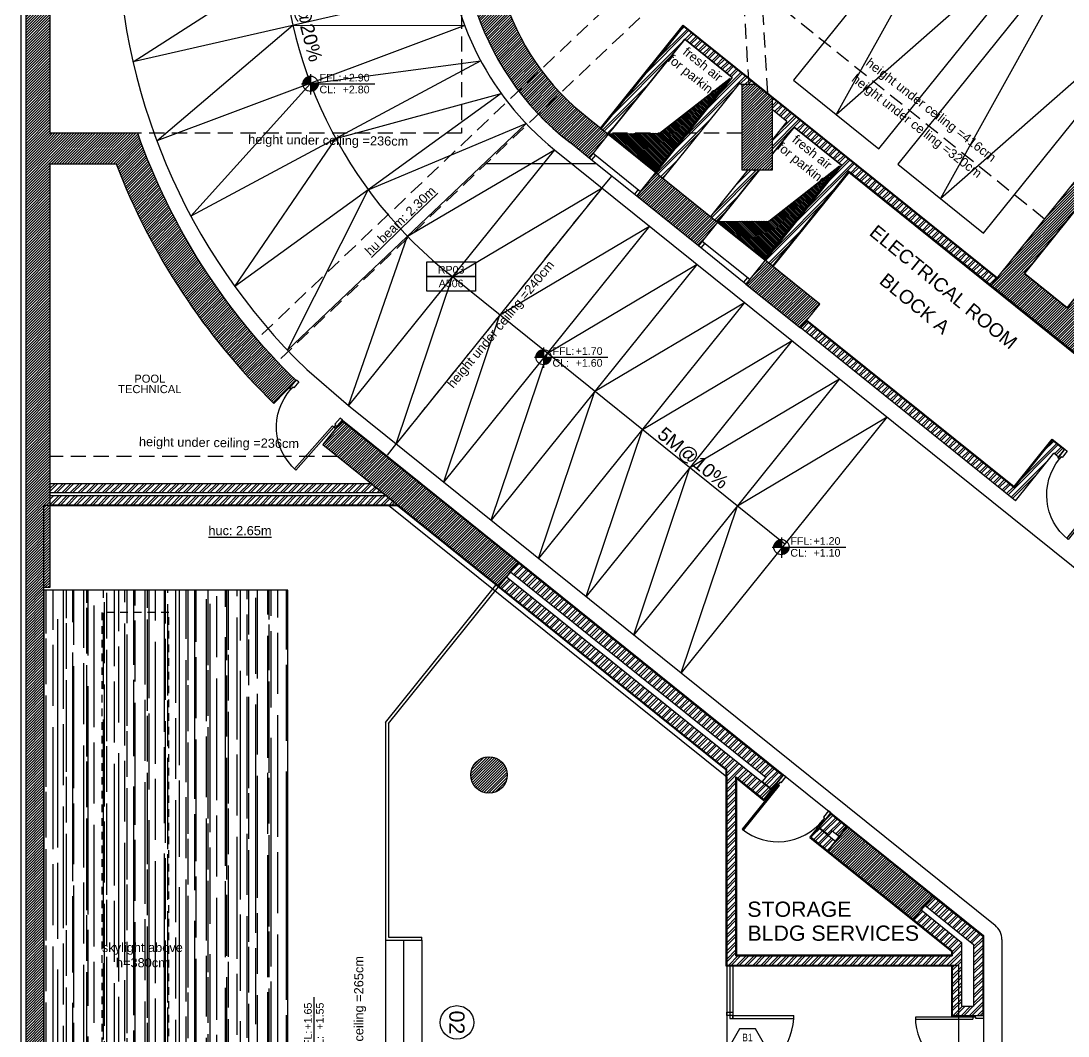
# Model space of a CAD drawing. Header units: inches. Extents: x -0.3 to 44.3, y -7.2 to 59.4.
# Drawn here: x 0 to 17.18, y 27.69 to 44.34 of the extents above; entities that cross this region are included whole.
import ezdxf
from ezdxf.enums import TextEntityAlignment as Align

# ---------------------------------------------------------------- set-up
doc = ezdxf.new("R2010")
doc.units = ezdxf.units.IN
doc.header["$MEASUREMENT"] = 0
doc.linetypes.add('HIDDEN', pattern=[0.375, 0.25, -0.125])
doc.linetypes.add('S-BASEMENT 1$0$HIDDEN2', pattern=[0.1875, 0.125, -0.0625])
doc.layers.get('0').update_dxf_attribs({"linetype": 'CONTINUOUS'})
for name, color, linetype in [('_final areas polylines', 30, 'CONTINUOUS'), ('A-ALU', 9, 'CONTINUOUS'), ('A-ANNO-DAL-TAG', 7, 'CONTINUOUS'), ('A-ANNO-IDTAG', 7, 'CONTINUOUS'), ('A-ANNO-LEVL', 3, 'CONTINUOUS'), ('A-ANNO-RP-TAG', 7, 'CONTINUOUS'), ('A-AREAS', 6, 'CONTINUOUS'), ('A-DIMAXE', 3, 'CONTINUOUS'), ('A-FLOR-STRS', 40, 'CONTINUOUS'), ('A-FURNITURE', 30, 'CONTINUOUS'), ('A-HATCH-CONC', 8, 'CONTINUOUS'), ('A-HATCH-WALL', 8, 'CONTINUOUS'), ('a-hidden', 7, 'HIDDEN'), ('A-NOMENCLATURE', 3, 'CONTINUOUS'), ('A-PLASTER', 8, 'CONTINUOUS'), ('A-PORTE', 1, 'CONTINUOUS'), ('A-PROJECTION', 9, 'CONTINUOUS'), ('A-RAMP', 15, 'CONTINUOUS'), ('a-shaft', 250, 'CONTINUOUS'), ('A-STAIR', 9, 'CONTINUOUS'), ('a-text-red', 10, 'CONTINUOUS'), ('A-TILES', 137, 'CONTINUOUS'), ('A-WALL', 4, 'CONTINUOUS'), ('N-PLOT', 5, 'CONTINUOUS'), ('Parcelle$0$N-PLOT', 5, 'CONTINUOUS'), ('RM-P-DBEAM-CONTOUR', 1, 'CONTINUOUS'), ('S-BASEMENT 1$0$A-SHAFT-BASEMENT 1', 8, 'CONTINUOUS'), ('S-BASEMENT 1$0$A-SHAFT-UP', 8, 'S-BASEMENT 1$0$HIDDEN2'), ('S-BASEMENT 1$0$A-STR BASEMENT 1', 2, 'CONTINUOUS'), ('S-BASEMENT 1$0$A-STR-BASEMENT 3', 2, 'CONTINUOUS')]:
    doc.layers.add(name, color=color, linetype=linetype)
doc.styles.add('A100-STEXT', font='ARIAL.TTF', dxfattribs={"height": 0.25})
doc.styles.add('BLOCK', font='ARIAL.TTF', dxfattribs={"width": 0.8, "height": 0.25})
doc.styles.add('STYLE1', font='ARIAL.TTF')
pattern_1 = [(45, (9e-11, -5e-11), (-0.06629126, 0.06629126), []), (45, (0.04419, -5e-11), (-0.06629126, 0.06629126), [])]
pattern_2 = [(45, (-338376.546732, -23743.371716), (-0.022097086912, 0.022097086912), [])]

# ---------------------------------------------------------------- blocks, each defined once
blk = doc.blocks.new('ST_TAG')
at = {"color": 7}
for points in [[(-0.008, 0.00482), (0.008, 0.00482), (0.008, 0), (-0.008, 0)], [(-0.008, 0), (0.008, 0), (0.008, -0.00482), (-0.008, -0.00482)]]:
    blk.add_lwpolyline(points, close=True, dxfattribs=at)
at = {"color": 7, "style": 'BLOCK'}
blk.add_attdef('ST', text='', height=0.0025, dxfattribs=at).set_placement((0, 0.00225), align=Align.MIDDLE)
blk.add_attdef('DWG', text='', height=0.0025, rotation=360, dxfattribs=at).set_placement((0, -0.00225), align=Align.MIDDLE)
blk = doc.blocks.new('LVTAG_P')
for p, q in [((-0.00301, 0), (0.02113, 0)), ((0, 0.00314), (0, -0.00353))]:
    blk.add_line(p, q)
at = {"const_width": 0.0025}
for points in [[(0, 0.00125, 0.414214), (-0.00125, 0, 1)], [(0, -0.00125, 0.414214), (0.00125, 0, 1)]]:
    blk.add_lwpolyline(points, format="xyb", dxfattribs=at)
blk.add_circle((0, 0), 0.0025)
at = {"style": 'BLOCK'}
for s, p in [('FFL:', (0.00297, 0.00076)), ('CL:', (0.00294, -0.00312))]:
    blk.add_text(s, height=0.0025, dxfattribs=at).set_placement(p)
for p in [(0.01054, 0.00076), (0.01054, -0.00313)]:
    blk.add_attdef('+00.00', p, '', height=0.0025, dxfattribs=at)
blk = doc.blocks.new('P100E18D')
at = {"layer": 'A-PORTE'}
for p, q in [((1.03, 0.06), (0.09, 0.06)), ((0.09, 0.03), (0.09, 0.06)), ((0.09, 0.03), (1.03, 0.03))]:
    blk.add_line(p, q, dxfattribs=at)
for points in [[(-0.09, 0.95), (0.04, 0.95), (0.04, 0.97), (0.09, 0.97), (0.09, 1), (-0.09, 1)], [(-0.09, 0.05), (0.04, 0.05), (0.04, 0.03), (0.09, 0.03), (0.09, 0), (-0.09, 0)]]:
    blk.add_lwpolyline(points, close=True, dxfattribs=at)
blk.add_arc((0.09, 0.03), 0.94, 0, 90, dxfattribs=at)
blk = doc.blocks.new('DALTAG')
blk.add_line((-0.00525, 0), (0.00525, 0))
blk.add_lwpolyline([(0.00525, 0), (0.00262, 0.00455), (-0.00263, 0.00455), (-0.00525, 0), (-0.00263, -0.00455), (0.00262, -0.00455)], close=True)
at = {"color": 7, "style": 'BLOCK', "width": 0.8}
for tag, p in [('DAL', (0, -0.00025)), ('DWG', (0, -0.00373))]:
    blk.add_attdef(tag, text='', height=0.0025, dxfattribs=at).set_placement(p, align=Align.BOTTOM_CENTER)

msp = doc.modelspace()

# ---------------------------------------------------------------- hatches: boundary and pattern name
at = {"layer": 'A-HATCH-CONC'}
h = msp.add_hatch(dxfattribs=at)
h.set_pattern_fill('ANSI31', color=256, scale=0.4, style=0)
h.set_pattern_definition([(45, (-338405.966656, -23755.25234), (-0.035355339059, 0.035355339059), [])])
h.paths.add_polyline_path([(38.819, 58.453), (0.078, 57.3), (0.078, 56.4), (38.846, 57.554, -0.422955), (41.008, 55.455), (41.008, 28.085), (41.908, 28.085), (41.908, 55.455, 0.422955)])
h = msp.add_hatch(dxfattribs=at)
h.set_pattern_fill('ANSI31', color=256, scale=0.25, style=0)
h.paths.add_polyline_path([(11.842, 50.04), (11.846, 50.54, 0.718442), (9.008, 42.348), (9.323, 42.094), (9.636, 42.484), (9.317, 42.74, -0.71887)])
h = msp.add_hatch(dxfattribs=at)
h.set_pattern_fill('ANSI31', color=256, scale=0.25, style=0)
h.set_pattern_definition(pattern_2)
h.paths.add_polyline_path([(0.078, 46.501), (0.478, 46.723), (0.479, 35.05), (0.378, 35.05), (0.378, 19.6), (0.078, 19.6)])
h = msp.add_hatch(dxfattribs=at)
h.set_pattern_fill('ANSI31', color=256, scale=0.25, style=0)
h.paths.add_polyline_path([(19.669, 42.115), (20.916, 41.112), (20.947, 41.151), (21.181, 40.963), (20.899, 40.612), (21.094, 40.456), (21.533, 41.001), (20.286, 42.004), (21.038, 42.939), (22.285, 41.936), (22.473, 42.17), (20.564, 43.706), (19.624, 42.537), (18.61, 43.351), (15.916, 40), (19.111, 37.431), (19.424, 37.821), (19.151, 38.04), (19.402, 38.352), (19.207, 38.508), (18.925, 38.158), (18.691, 38.346), (18.723, 38.385), (17.476, 39.387)])
h.paths.add_polyline_path([(16.463, 40.202), (18.656, 42.93), (19.358, 42.365), (17.164, 39.638)], flags=16)
h = msp.add_hatch(dxfattribs=at)
h.set_pattern_fill('ANSI31', color=256, scale=0.25, style=0)
h.paths.add_polyline_path([(12.328, 43.078), (12.052, 43.3), (11.828, 43.3), (11.828, 41.9), (12.328, 41.9)])
h = msp.add_hatch(dxfattribs=at)
h.set_pattern_fill('ANSI31', color=256, scale=0.25, style=0)
h.set_pattern_definition(pattern_2)
h.paths.add_polyline_path([(1.918, 42.5), (0.478, 42.5), (0.478, 42), (1.56, 42, 0.095677), (3.767, 38.46), (4.495, 38.46, -0.115866)])
h.paths.add_polyline_path([(4.489, 38.416), (4.513, 38.443, -0.000576), (4.495, 38.46), (3.767, 38.46, 0.012446), (4.15, 38.068)])
h = msp.add_hatch(dxfattribs=at)
h.set_pattern_fill('ANSI31', color=256, scale=0.25, style=0)
h.paths.add_polyline_path([(10.415, 41.857), (10.102, 41.468), (11.115, 40.653), (11.428, 41.043)])
h = msp.add_hatch(dxfattribs=at)
h.set_pattern_fill('ANSI31', color=256, scale=0.25, style=0)
h.paths.add_polyline_path([(12.208, 40.416), (11.894, 40.026), (12.79, 39.306), (13.104, 39.695)])
h = msp.add_hatch(dxfattribs=at)
h.set_pattern_fill('ANSI31', color=256, scale=0.25, style=0)
h.paths.add_polyline_path([(5.264, 37.782), (4.95, 37.392), (7.842, 35.067), (8.155, 35.457)])
h = msp.add_hatch(dxfattribs=at)
h.set_pattern_fill('ANSI31', color=256, scale=0.25, style=0)
h.paths.add_polyline_path([(7.978, 31.97, 1), (7.378, 31.97, 1)])
h = msp.add_hatch(dxfattribs=at)
h.set_pattern_fill('ANSI31', color=256, scale=0.25, style=0)
h.paths.add_polyline_path([(13.552, 31.117), (13.297, 30.8), (13.945, 30.8)])
h = msp.add_hatch(dxfattribs=at)
h.set_pattern_fill('ANSI31', color=256, scale=0.25, style=0)
h.paths.add_polyline_path([(13.945, 30.8), (13.297, 30.8), (13.238, 30.727), (14.641, 29.599), (14.954, 29.989)])
at = {"layer": 'A-HATCH-WALL'}
h = msp.add_hatch(dxfattribs=at)
h.set_pattern_fill('ANSI32,_O', color=256, scale=0.25)
h.set_pattern_definition(pattern_1)
h.paths.add_polyline_path([(10.867, 44.254), (9.519, 42.578), (9.636, 42.484), (10.889, 44.043), (11.669, 43.416), (10.415, 41.857), (10.532, 41.763), (11.786, 43.322), (11.828, 43.288), (11.828, 43.3), (11.992, 43.3), (12.052, 43.3)])
h = msp.add_hatch(dxfattribs=at)
h.set_pattern_fill('ANSI32,_O', color=256, scale=0.25)
h.set_pattern_definition(pattern_1)
h.paths.add_polyline_path([(12.328, 43.078), (12.328, 42.885), (12.565, 42.695), (12.328, 42.401), (12.328, 42.162), (12.682, 42.601), (13.461, 41.975), (12.208, 40.416), (12.325, 40.322), (13.578, 41.881), (15.916, 40), (16.01, 40.117)])
h = msp.add_hatch(dxfattribs=at)
h.set_pattern_fill('ANSI32,_O', color=256, scale=0.25)
h.set_pattern_definition(pattern_1)
h.paths.add_polyline_path([(12.118, 41.9), (11.925, 41.9), (11.311, 41.137), (11.428, 41.043)])
h = msp.add_hatch(dxfattribs=at)
h.set_pattern_fill('ANSI32', color=256, scale=0.25, style=0)
h.paths.add_polyline_path([(12.79, 39.306), (12.797, 39.301), (16.317, 36.47), (16.943, 37.249), (17.021, 37.187), (17.115, 37.303), (16.92, 37.46), (16.294, 36.681), (12.884, 39.423)])
h = msp.add_hatch(dxfattribs=at)
h.set_pattern_fill('ANSI32', color=256, scale=0.25, style=0)
h.paths.add_polyline_path([(5.749, 36.75), (0.479, 36.75), (0.479, 36.6), (5.935, 36.6)])
h.paths.add_polyline_path([(5.998, 36.55), (0.479, 36.55), (0.479, 36.4), (6.184, 36.4)])
h = msp.add_hatch(dxfattribs=at)
h.set_pattern_fill('ANSI32', color=256, scale=0.25, style=0)
h.set_pattern_definition([(45, (-338376.54673, -23743.37172), (-0.066291260736, 0.066291260736), []), (45, (-338376.50254, -23743.37172), (-0.066291260736, 0.066291260736), [])])
h.paths.add_polyline_path([(7.967, 35.223), (7.842, 35.067), (11.578, 32.062), (11.578, 28.85), (15.278, 28.85), (15.278, 28.025), (15.778, 28.025), (15.778, 29.326), (14.954, 29.989), (14.829, 29.833), (15.628, 29.19), (15.628, 28.175), (15.428, 28.175), (15.428, 29.222), (14.766, 29.755), (14.641, 29.599), (15.278, 29.086), (15.278, 29), (11.728, 29), (11.728, 31.941), (12.186, 31.573), (12.312, 31.729)])
h.paths.add_polyline_path([(13.091, 31.102), (12.965, 30.947), (13.238, 30.727), (13.364, 30.883)], flags=17)
h.paths.add_polyline_path([(13.279, 31.336), (13.175, 31.208), (13.175, 31.208), (13.097, 31.11), (13.253, 30.985), (13.309, 31.055), (13.426, 30.961), (13.551, 31.117)], flags=17)
h.paths.add_polyline_path([(8.155, 35.457), (8.03, 35.301), (12.218, 31.932), (12.162, 31.862), (12.318, 31.737), (12.5, 31.963)])
at = {"layer": 'a-shaft'}
h = msp.add_hatch(dxfattribs=at)
h.set_pattern_fill('_USER', color=256, scale=0.02, angle=315, style=0, pattern_type=0)
h.set_pattern_definition([(315, (-1.79232, 1.441386), (0.014142136, 0.014142136), [])])
h.paths.add_polyline_path([(11.635, 43.406), (10.408, 41.88), (9.644, 42.494), (10.478, 42.502)])
h = msp.add_hatch(dxfattribs=at)
h.set_pattern_fill('_USER', color=256, scale=0.02, angle=315, style=0, pattern_type=0)
h.set_pattern_definition([(315, (9e-11, -5e-11), (0.014142136, 0.014142136), [])])
h.paths.add_polyline_path([(13.427, 41.964), (12.2, 40.438), (11.436, 41.052), (12.271, 41.061)])
h = msp.add_hatch(dxfattribs=at)
h.set_pattern_fill('AR-RROOF,_O', color=256, scale=0.25, angle=90)
h.set_pattern_definition([(90, (-338377.39673, -23743.37172), (-0.25, 0.55), [3.75, -0.5, 1.25, -0.25]), (90, (-338377.52173, -23743.0392), (-0.3325, -0.25), [0.75, -0.0825, 1.5, -0.1875]), (90, (-338377.60923, -23743.24672), (-0.1675, 1.3), [2, -0.35, 1, -0.25])])
h.paths.add_polyline_path([(0.378, 20), (4.378, 20), (4.378, 35), (0.378, 35)])

# ---------------------------------------------------------------- linework, layer by layer
at = {"layer": '_final areas polylines'}
msp.add_circle((7.152, 27.909), 0.275, dxfattribs=at)
at = {"layer": 'A-ALU'}
for p, q in [((11.578, 28.835), (11.578, 28.025)), ((11.628, 28.835), (11.628, 28.025)), ((11.678, 28.835), (11.678, 27.975)), ((11.678, 28.025), (12.678, 28.025)), ((12.677, 27.975), (12.677, 28.025)), ((11.678, 27.975), (12.678, 27.975))]:
    msp.add_line(p, q, dxfattribs=at)
for points in [[(11.578, 28.075), (11.678, 28.075), (11.678, 28.025), (11.578, 28.025)], [(11.628, 27.975), (11.678, 27.975), (11.678, 28.025), (11.628, 28.025)]]:
    msp.add_lwpolyline(points, close=True, dxfattribs=at)
msp.add_arc((11.678, 28.025), 1, 270, 357.134, dxfattribs=at)
at = {"layer": 'A-AREAS'}
msp.add_lwpolyline([(38.908, 0, 0.414214), (41.908, 3), (41.908, 55.455, 0.422955), (38.819, 58.453), (0.078, 57.3), (0.078, 26.56), (0.378, 26.56), (0.378, 36.4), (6.032, 36.4), (11.578, 31.939), (11.578, 28.85), (15.378, 28.85), (15.378, 22.5), (11.578, 22.5), (11.578, 18.6), (0.378, 18.6), (0.378, 26.56), (0.078, 26.56), (0.078, 0)], format="xyb", close=True, dxfattribs=at)
msp.add_lwpolyline([(15.378, 28.85), (15.378, 22.5), (11.578, 22.5), (11.578, 18.6), (0.378, 18.6), (0.378, 36.4), (6.032, 36.4), (11.578, 31.939), (11.578, 28.85), (15.378, 28.85)], dxfattribs=at)
at = {"layer": 'A-FLOR-STRS'}
for p, q in [((8.753, 42.231), (21.751, 31.779)), ((4.688, 38.622), (5.376, 38.032)), ((5.376, 38.032), (15.981, 29.503))]:
    msp.add_line(p, q, dxfattribs=at)
for points in [[(1.578, 45.987, 0.203511), (4.688, 38.622, 0.203511)], [(16.093, 29.269), (16.093, 19.015, 0.414214), (16.393, 18.715), (17.193, 18.715, -0.414214), (17.493, 18.415), (17.493, 1.2)]]:
    msp.add_lwpolyline(points, format="xyb", dxfattribs=at)
for centre, radius, start, end in [((11.733, 45.937), 4.755, 180, 231.1937), ((15.793, 29.269), 0.3, 0, 51.1937)]:
    msp.add_arc(centre, radius, start, end, dxfattribs=at)
at = {"layer": 'A-FURNITURE'}
for points in [[(17.333, 46.295), (15.93, 47.423), (12.671, 43.371), (14.074, 42.243)], [(19.047, 44.917), (17.644, 46.045), (14.386, 41.993), (15.788, 40.864)]]:
    msp.add_lwpolyline(points, close=True, dxfattribs=at)
for points in [[(15.93, 47.423), (13.373, 42.807), (17.333, 46.295)], [(17.644, 46.045), (15.087, 41.428), (19.047, 44.917)]]:
    msp.add_lwpolyline(points, dxfattribs=at)
at = {"layer": 'A-HATCH-WALL'}
for p, q in [((5.749, 36.75), (6.184, 36.4)), ((8.155, 35.457), (7.842, 35.067)), ((13.238, 30.727), (13.551, 31.117)), ((14.954, 29.989), (14.641, 29.599))]:
    msp.add_line(p, q, dxfattribs=at)
at = {"layer": 'a-hidden'}
for p, q in [((11.944, 43.3), (11.542, 50.023)), ((12.253, 43.158), (11.842, 50.04)), ((11.747, 46.599), (3.872, 39.123)), ((11.786, 45.947), (4.207, 38.752)), ((16.793, 41.091), (12.154, 44.822)), ((11.828, 42.5), (9.616, 42.5)), ((9.688, 41.798), (5.989, 37.198)), ((12.029, 41.882), (12.028, 41.9)), ((5.191, 37.198), (0.479, 37.198))]:
    msp.add_line(p, q, dxfattribs=at)
msp.add_lwpolyline([(7.228, 45.966), (7.228, 42.5), (1.918, 42.5)], dxfattribs=at)
at = {"layer": 'A-PLASTER'}
for p, q in [((5.273, 37.794), (12.509, 31.974)), ((6.179, 36.385), (0.479, 36.385)), ((11.563, 32.055), (6.179, 36.385)), ((11.743, 29.015), (11.743, 31.91)), ((11.743, 31.91), (12.189, 31.552)), ((12.408, 31.825), (12.189, 31.552)), ((13.288, 31.348), (15.793, 29.333)), ((12.944, 30.944), (13.164, 31.217)), ((12.944, 30.944), (15.263, 29.079)), ((15.793, 29.333), (15.793, 28.025)), ((15.263, 29.079), (15.263, 29.015)), ((15.263, 29.015), (11.743, 29.015))]:
    msp.add_line(p, q, dxfattribs=at)
for points in [[(9.507, 42.587), (10.864, 44.275), (16.019, 40.129)], [(17.904, 36.688), (17.97, 36.635), (18.797, 37.664), (13.58, 41.859), (12.336, 40.313)], [(12.894, 39.434), (16.291, 36.702), (16.918, 37.481), (17.125, 37.315)], [(11.563, 32.055), (11.563, 28.835), (15.263, 28.835), (15.263, 28.01), (15.613, 28.01)]]:
    msp.add_lwpolyline(points, dxfattribs=at)
at = {"layer": 'A-PORTE'}
for p, q in [((9.424, 42.141), (9.362, 42.063)), ((10.126, 41.577), (10.063, 41.499)), ((11.217, 40.7), (11.154, 40.622)), ((11.918, 40.136), (11.855, 40.058))]:
    msp.add_line(p, q, dxfattribs=at)
for points in [[(9.323, 42.094), (9.385, 42.172), (10.165, 41.546), (10.102, 41.468)], [(11.115, 40.653), (11.178, 40.731), (11.957, 40.104), (11.894, 40.026)]]:
    msp.add_lwpolyline(points, close=True, dxfattribs=at)
at = {"layer": 'A-PROJECTION'}
for points in [[(9.636, 42.484), (10.415, 41.857)], [(11.428, 41.043), (12.208, 40.416)], [(0.378, 20), (4.378, 20), (4.378, 35), (0.378, 35), (0.378, 20), (0.378, 20)]]:
    msp.add_lwpolyline(points, dxfattribs=at)
at = {"layer": 'A-RAMP'}
msp.add_lwpolyline([(4.278, 48.834), (4.278, 45.937, 0.231175), (7.077, 40.148), (12.533, 35.761)], format="xyb", dxfattribs=at)
for points in [[(1.839, 43.673), (4.307, 45.257), (7.098, 44.876)], [(2.23, 42.374), (4.463, 44.273), (7.281, 44.268)], [(2.789, 41.139), (4.751, 43.319), (7.543, 43.689)], [(3.507, 39.988), (5.165, 42.413), (7.88, 43.151)], [(4.371, 38.942), (5.698, 41.573), (8.286, 42.662)], [(5.376, 38.032), (6.34, 40.813), (8.753, 42.231)], [(6.155, 37.405), (7.078, 40.148), (9.533, 41.605)], [(6.935, 36.778), (7.857, 39.521), (10.312, 40.978)], [(7.714, 36.152), (8.636, 38.894), (11.091, 40.351)], [(8.493, 35.525), (9.415, 38.267), (11.871, 39.725)], [(9.272, 34.898), (10.195, 37.641), (12.65, 39.098)], [(10.052, 34.271), (10.974, 37.014), (13.429, 38.471)], [(10.831, 33.645), (11.753, 36.387), (14.208, 37.845)]]:
    msp.add_lwpolyline(points, close=True, dxfattribs=at)
at = {"layer": 'a-shaft'}
for points in [[(11.635, 43.406), (10.408, 41.88), (9.644, 42.494), (10.478, 42.502), (11.635, 43.406)], [(13.427, 41.964), (12.2, 40.438), (11.436, 41.052), (12.271, 41.061), (13.427, 41.964)]]:
    msp.add_lwpolyline(points, dxfattribs=at)
at = {"layer": 'A-STAIR'}
for p, q in [((5.978, 32.83), (7.793, 35.087)), ((6.028, 32.812), (7.832, 35.055)), ((5.978, 32.83), (5.978, 29.259)), ((6.028, 32.812), (6.028, 29.309)), ((5.978, 29.259), (6.578, 29.259)), ((5.978, 29.259), (5.978, 25.659)), ((6.028, 29.309), (6.578, 29.309)), ((6.278, 29.259), (6.278, 25.659)), ((6.578, 29.259), (6.578, 29.309)), ((6.578, 29.259), (6.578, 25.659))]:
    msp.add_line(p, q, dxfattribs=at)
at = {"layer": 'A-TILES'}
for p, q in [((12.509, 31.974), (13.288, 31.348)), ((11.578, 28.025), (11.578, 27.025)), ((15.793, 27.975), (15.793, 27.075))]:
    msp.add_line(p, q, dxfattribs=at)
at = {"layer": 'A-WALL'}
for p, q in [((10.867, 44.254), (9.519, 42.578)), ((16.01, 40.117), (10.867, 44.254)), ((10.889, 44.043), (9.636, 42.484)), ((11.669, 43.416), (10.889, 44.043)), ((11.669, 43.416), (10.415, 41.857)), ((11.786, 43.322), (10.532, 41.763)), ((11.828, 43.288), (11.786, 43.322)), ((12.565, 42.695), (12.328, 42.885)), ((12.565, 42.695), (12.328, 42.401)), ((12.682, 42.601), (12.328, 42.162)), ((13.461, 41.975), (12.682, 42.601)), ((13.461, 41.975), (12.208, 40.416)), ((11.925, 41.9), (11.311, 41.137)), ((12.118, 41.9), (11.428, 41.043)), ((13.578, 41.881), (12.325, 40.322)), ((15.916, 40), (13.578, 41.881)), ((16.294, 36.681), (12.884, 39.423)), ((16.317, 36.47), (12.797, 39.301)), ((16.294, 36.681), (16.92, 37.46)), ((17.115, 37.303), (16.92, 37.46)), ((17.115, 37.303), (17.021, 37.187)), ((16.317, 36.47), (16.943, 37.249)), ((17.021, 37.187), (16.943, 37.249)), ((5.749, 36.75), (0.479, 36.75)), ((5.935, 36.6), (0.479, 36.6)), ((5.998, 36.55), (0.479, 36.55)), ((6.184, 36.4), (0.479, 36.4)), ((8.155, 35.457), (12.5, 31.963)), ((7.967, 35.223), (12.312, 31.729)), ((8.03, 35.301), (12.218, 31.932)), ((7.842, 35.067), (11.578, 32.062)), ((11.578, 28.85), (11.578, 32.062)), ((12.5, 31.963), (12.318, 31.737)), ((11.728, 29), (11.728, 31.941)), ((11.728, 31.941), (12.186, 31.573)), ((12.218, 31.932), (12.162, 31.862)), ((12.162, 31.862), (12.318, 31.737)), ((12.312, 31.729), (12.186, 31.573)), ((13.097, 31.11), (13.279, 31.336)), ((13.279, 31.336), (13.551, 31.117)), ((12.965, 30.947), (13.091, 31.102)), ((13.091, 31.102), (13.363, 30.883)), ((13.097, 31.11), (13.253, 30.985)), ((13.153, 31.18), (13.153, 31.18)), ((12.965, 30.947), (13.238, 30.727)), ((13.309, 31.055), (13.253, 30.985)), ((13.309, 31.055), (13.426, 30.961)), ((14.954, 29.989), (15.778, 29.326)), ((14.766, 29.755), (15.428, 29.222)), ((14.829, 29.833), (15.628, 29.19)), ((14.641, 29.599), (15.278, 29.086)), ((15.428, 29.222), (15.428, 28.175)), ((15.778, 29.326), (15.778, 28.025)), ((15.278, 29.086), (15.278, 29)), ((15.628, 29.19), (15.628, 28.175)), ((11.728, 29), (15.278, 29)), ((11.578, 28.85), (15.278, 28.85)), ((15.278, 28.85), (15.278, 28.025)), ((15.428, 28.175), (15.628, 28.175)), ((15.278, 28.025), (15.778, 28.025))]:
    msp.add_line(p, q, dxfattribs=at)
at = {"layer": 'N-PLOT'}
msp.add_lwpolyline([(0, 0), (38.908, 0, 0.414214), (41.908, 3), (41.908, 55.455, 0.422955), (38.819, 58.453), (0, 57.298)], format="xyb", close=True, dxfattribs=at)
at = {"layer": 'Parcelle$0$N-PLOT'}
msp.add_lwpolyline([(0, 0), (38.908, 0, 0.414214), (41.908, 3), (41.908, 55.455, 0.422955), (38.819, 58.453), (0, 57.298)], format="xyb", close=True, dxfattribs=at)
at = {"layer": 'RM-P-DBEAM-CONTOUR'}
msp.add_line((9.44, 42), (7.628, 42), dxfattribs=at)
at = {"layer": 'S-BASEMENT 1$0$A-SHAFT-BASEMENT 1'}
for points in [[(9.636, 42.484), (10.889, 44.043), (11.669, 43.416), (10.415, 41.857), (9.636, 42.484)], [(11.428, 41.043), (12.118, 41.9), (12.328, 41.9), (12.328, 42.162), (12.682, 42.601), (13.461, 41.975), (12.208, 40.416), (11.428, 41.043)]]:
    msp.add_lwpolyline(points, dxfattribs=at)
msp.add_lwpolyline([(18.656, 42.93), (16.463, 40.202), (17.164, 39.638), (19.358, 42.365)], close=True, dxfattribs=at)
at = {"layer": 'S-BASEMENT 1$0$A-SHAFT-UP'}
msp.add_lwpolyline([(2.428, 34.636), (1.328, 34.636), (1.328, 23.86), (2.428, 23.86)], close=True, dxfattribs=at)
at = {"layer": 'S-BASEMENT 1$0$A-STR BASEMENT 1'}
for points in [[(0.478, 46.723), (0.078, 46.501), (0.078, 42), (0.078, 0.9), (0.078, 0.9), (0.078, 0.9)], [(19.111, 37.431), (15.916, 40), (18.61, 43.351)], [(0.478, 4.4), (0.478, 19.98), (0.378, 19.98), (0.378, 35.05), (0.479, 35.05), (0.479, 42)]]:
    msp.add_lwpolyline(points, dxfattribs=at)
msp.add_lwpolyline([(0.479, 42), (1.56, 42, 0.108252), (4.15, 38.068), (4.514, 38.442, -0.116495), (1.918, 42.5), (0.478, 42.5), (0.478, 46.723)], format="xyb", dxfattribs=at)
for points in [[(12.052, 43.3), (11.828, 43.3), (11.828, 41.9), (12.328, 41.9), (12.328, 43.078)], [(18.656, 42.93), (19.358, 42.365), (17.164, 39.638), (16.463, 40.202)], [(5.264, 37.782), (4.95, 37.392), (7.842, 35.067), (8.155, 35.457)], [(14.954, 29.989), (13.552, 31.117), (13.238, 30.727), (14.641, 29.599)]]:
    msp.add_lwpolyline(points, close=True, dxfattribs=at)
msp.add_circle((7.678, 31.97), 0.3, dxfattribs=at)
at = {"layer": 'S-BASEMENT 1$0$A-STR-BASEMENT 3'}
msp.add_line((12.79, 39.306), (13.104, 39.695), dxfattribs=at)
for points in [[(9.321, 42.737), (9.636, 42.484), (9.323, 42.094), (9.008, 42.348)], [(11.428, 41.043), (11.115, 40.653), (10.102, 41.468), (10.415, 41.857), (11.428, 41.043)], [(13.104, 39.695), (12.208, 40.416), (11.894, 40.026), (12.79, 39.306)]]:
    msp.add_lwpolyline(points, dxfattribs=at)
for radius, end in [(4.574, 232.2807), (4.074, 232.4141)]:
    msp.add_arc((11.806, 45.966), radius, 89.5005, end, dxfattribs=at)

# ---------------------------------------------------------------- block references
at = {"layer": 'A-ANNO-DAL-TAG', "xscale": 50.00000000000001, "yscale": 50, "zscale": 50}
msp.add_blockref('DALTAG', (11.918, 27.574), dxfattribs=at).add_auto_attribs({'DAL': 'B1', 'DWG': '20'})
at = {"layer": 'A-ANNO-LEVL'}
ref = msp.add_blockref('LVTAG_P', (4.751, 43.313), dxfattribs=dict(at, xscale=50, yscale=50, zscale=50))
ref.add_attrib('+00.00', '+2.90', (5.278, 43.351), dxfattribs={"layer": '0', "height": 0.125, "style": 'BLOCK'})
ref.add_attrib('+00.00', '+2.80', (5.278, 43.156), dxfattribs={"layer": '0', "height": 0.125, "style": 'BLOCK'})
ref = msp.add_blockref('LVTAG_P', (8.573, 38.826), dxfattribs=dict(at, xscale=50, yscale=50, zscale=50))
ref.add_attrib('+00.00', '+1.70', (9.1, 38.864), dxfattribs={"layer": '0', "height": 0.125, "style": 'BLOCK'})
ref.add_attrib('+00.00', '+1.60', (9.1, 38.67), dxfattribs={"layer": '0', "height": 0.125, "style": 'BLOCK'})
ref = msp.add_blockref('LVTAG_P', (12.475, 35.709), dxfattribs=dict(at, xscale=50, yscale=50, zscale=50))
ref.add_attrib('+00.00', '+1.20', (13.002, 35.747), dxfattribs={"layer": '0', "height": 0.125, "style": 'BLOCK'})
ref.add_attrib('+00.00', '+1.10', (13.002, 35.553), dxfattribs={"layer": '0', "height": 0.125, "style": 'BLOCK'})
ref = msp.add_blockref('LVTAG_P', (4.809, 27.265), dxfattribs=dict(at, xscale=50, yscale=50, zscale=50, rotation=90.00000000086027))
ref.add_attrib('+00.00', '+1.65', (4.771, 27.792), dxfattribs={"layer": '0', "height": 0.125, "rotation": 90, "style": 'BLOCK'})
ref.add_attrib('+00.00', '+1.55', (4.966, 27.792), dxfattribs={"layer": '0', "height": 0.125, "rotation": 90, "style": 'BLOCK'})
at = {"layer": 'A-ANNO-RP-TAG', "xscale": 50, "yscale": 50, "zscale": 50}
msp.add_blockref('ST_TAG', (7.057, 40.149), dxfattribs=at).add_auto_attribs({'ST': 'RP03', 'DWG': 'A506'})
at = {"layer": 'A-PORTE', "xscale": -1}
for p, rotation in [((5.214, 37.726), 48.62821005392596), ((17.848, 36.618), 51.19370942356138)]:
    msp.add_blockref('P100E18D', p, dxfattribs=dict(at, rotation=rotation))
at = {"layer": 'A-PORTE'}
for p, rotation in [((12.453, 31.904), 231.1937093898479), ((15.703, 28.025), 180.0000000034848)]:
    msp.add_blockref('P100E18D', p, dxfattribs=dict(at, rotation=rotation))

# ---------------------------------------------------------------- texts
at = {"layer": '_final areas polylines', "style": 'A100-STEXT'}
msp.add_text('02', height=0.25, rotation=270, dxfattribs=at).set_placement((7.152, 27.909), align=Align.MIDDLE)
at = {"layer": 'A-ANNO-IDTAG', "color": 7, "style": 'BLOCK'}
for s, p in [('POOL', (2.114, 38.474)), ('TECHNICAL', (2.114, 38.302))]:
    msp.add_text(s, height=0.1313, dxfattribs=at).set_placement(p, align=Align.MIDDLE)
at = {"layer": 'A-DIMAXE', "style": 'STYLE1'}
for s, rotation, p in [('13M@20%', 284.6047, (4.341, 45.165)), ('5M@10%', 320.7349, (10.422, 37.526))]:
    msp.add_text(s, height=0.225, rotation=rotation, dxfattribs=at).set_placement(p)
for s, p in [('ELECTRICAL ROOM', (15.135, 39.979)), ('BLOCK A', (14.663, 39.706))]:
    msp.add_text(s, height=0.225, rotation=320.7349, dxfattribs=at).set_placement(p, align=Align.MIDDLE)
at = {"layer": 'A-NOMENCLATURE', "style": 'A100-STEXT'}
for s, p in [('STORAGE', (12.77, 29.767)), ('BLDG SERVICES', (13.326, 29.374))]:
    msp.add_text(s, height=0.25, dxfattribs=at).set_placement(p, align=Align.MIDDLE)
at = {"layer": 'a-text-red', "char_height": 0.15, "width": 2.74406, "attachment_point": 2, "style": 'A100-STEXT'}
for s, insert, rotation in [('fresh air\\Pfor parking', (11.234, 43.692), 321.2), ('height under ceiling =416cm', (14.977, 42.943), 322.2687), ('height under ceiling =320cm', (14.745, 42.681), 322.2687), ('height under ceiling =236cm', (5.042, 42.461), 359.2954), ('fresh air\\Pfor parking', (13.027, 42.252), 321.2), ('{\\Lhu beam: 2.30m}', (6.169, 41.118), 44.166), ('height under ceiling =240cm', (7.809, 39.416), 50.5982), ('height under ceiling =236cm', (3.25, 37.5), 359.2954), ('height under ceiling =265cm', (5.467, 27.685), 90)]:
    msp.add_mtext(s, dxfattribs=dict(at, insert=insert, rotation=rotation))
for s, insert in [('{\\Lhuc: 2.65m}', (3.593, 36.055)), ('skylight above\\Ph=380cm', (1.992, 29.214))]:
    msp.add_mtext(s, dxfattribs=dict(at, insert=insert))

doc.saveas('drawing.dxf')
